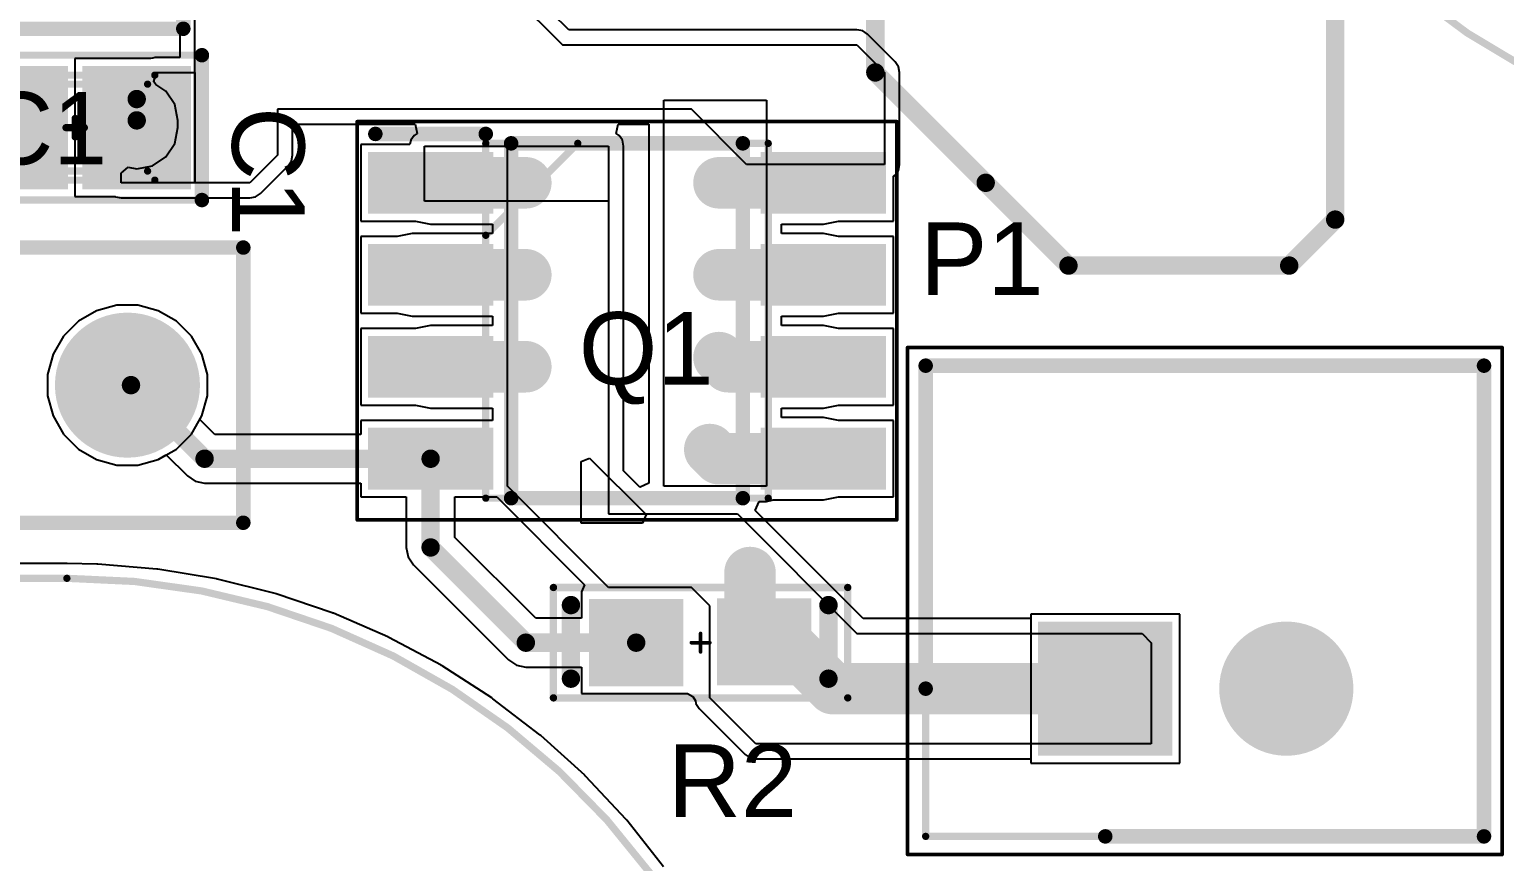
# Model space of a CAD drawing. Header units: millimetres. Extents: x -1.58 to 1.58, y -1.38 to 3.35.
# Drawn here: x -1.11 to -0.308, y -0.154 to 0.298 of the extents above; entities that cross this region are included whole.
import ezdxf

# ---------------------------------------------------------------- set-up
doc = ezdxf.new("R2010")
doc.units = ezdxf.units.MM
doc.header["$MEASUREMENT"] = 0
for name, color, linetype in [('BottomLayer', 5, 'Continuous'), ('BottomSolder', 6, 'Continuous'), ('Mechanical1', 6, 'Continuous'), ('Mechanical13', 56, 'Continuous'), ('Mechanical15', 56, 'Continuous'), ('Mechanical29', 56, 'Continuous'), ('MultiLayer', 9, 'Continuous'), ('PadHoleLayer', 156, 'Continuous'), ('TopLayer', 1, 'Continuous'), ('TopOverlay', 2, 'Continuous'), ('TopPaste', 8, 'Continuous'), ('TopSolder', 216, 'Continuous')]:
    doc.layers.add(name, color=color, linetype=linetype)
doc.styles.add('Arial', font='arial.ttf', dxfattribs={"height": 0.2})

# ---------------------------------------------------------------- blocks, each defined once
blk = doc.blocks.new('DEALON_SS_12D01_G3_2')
at = {"layer": 'BottomLayer'}
h = blk.add_hatch(color=5, dxfattribs=at)
edge = h.paths.add_edge_path()
edge.add_arc((0, 0.19685), 0.03543, 0, 360)
h = blk.add_hatch(color=5, dxfattribs=at)
edge = h.paths.add_edge_path()
edge.add_arc((0, 0.09843), 0.03543, 0, 360)
blk.add_hatch(color=5, dxfattribs=at).paths.add_polyline_path([(-0.03543, 0.03543), (0.03543, 0.03543), (0.03543, -0.03543), (-0.03543, -0.03543)])
at = {"layer": 'BottomSolder'}
h = blk.add_hatch(color=6, dxfattribs=at)
edge = h.paths.add_edge_path()
edge.add_arc((0, 0.19685), 0.03943, 0, 360)
h = blk.add_hatch(color=6, dxfattribs=at)
edge = h.paths.add_edge_path()
edge.add_arc((0, 0.09843), 0.03943, 0, 360)
blk.add_hatch(color=6, dxfattribs=at).paths.add_polyline_path([(-0.03943, 0.03943), (0.03943, 0.03943), (0.03943, -0.03943), (-0.03943, -0.03943)])
at = {"layer": 'MultiLayer'}
h = blk.add_hatch(color=9, dxfattribs=at)
edge = h.paths.add_edge_path()
edge.add_arc((0, 0.19685), 0.03543, 0, 360)
h = blk.add_hatch(color=9, dxfattribs=at)
edge = h.paths.add_edge_path()
edge.add_arc((0, 0.09843), 0.03543, 0, 360)
blk.add_hatch(color=9, dxfattribs=at).paths.add_polyline_path([(-0.03543, 0.03543), (0.03543, 0.03543), (0.03543, -0.03543), (-0.03543, -0.03543)])
at = {"layer": 'PadHoleLayer'}
h = blk.add_hatch(color=156, dxfattribs=at)
edge = h.paths.add_edge_path()
edge.add_arc((0, 0.19685), 0.01969, 0, 360)
h = blk.add_hatch(color=156, dxfattribs=at)
edge = h.paths.add_edge_path()
edge.add_arc((0, 0.09843), 0.01969, 0, 360)
h = blk.add_hatch(color=156, dxfattribs=at)
edge = h.paths.add_edge_path()
edge.add_arc((0, 0), 0.01969, 0, 360)
at = {"layer": 'TopLayer'}
h = blk.add_hatch(color=1, dxfattribs=at)
edge = h.paths.add_edge_path()
edge.add_arc((0, 0.19685), 0.03543, 0, 360)
h = blk.add_hatch(color=1, dxfattribs=at)
edge = h.paths.add_edge_path()
edge.add_arc((0, 0.09843), 0.03543, 0, 360)
blk.add_hatch(color=1, dxfattribs=at).paths.add_polyline_path([(-0.03543, 0.03543), (0.03543, 0.03543), (0.03543, -0.03543), (-0.03543, -0.03543)])
at = {"layer": 'TopSolder'}
h = blk.add_hatch(color=216, dxfattribs=at)
edge = h.paths.add_edge_path()
edge.add_arc((0, 0.19685), 0.03943, 0, 360)
h = blk.add_hatch(color=216, dxfattribs=at)
edge = h.paths.add_edge_path()
edge.add_arc((0, 0.09843), 0.03943, 0, 360)
blk.add_hatch(color=216, dxfattribs=at).paths.add_polyline_path([(-0.03943, 0.03943), (0.03943, 0.03943), (0.03943, -0.03943), (-0.03943, -0.03943)])
at = {"layer": 'Mechanical13', "const_width": 0.00787}
for points in [[(-0.0748, -0.06299), (-0.0748, 0.25984)], [(0.0748, 0.25984), (-0.0748, 0.25984)], [(0.0748, -0.06299), (0.0748, 0.25984)], [(0.0748, -0.06299), (-0.0748, -0.06299)]]:
    blk.add_lwpolyline(points, dxfattribs=at)
at = {"layer": 'Mechanical13', "const_width": 0.00394}
for points in [[(-0.07677, 0.25984, 1), (-0.07283, 0.25984, 1)], [(-0.07677, 0.25984, 1), (-0.07283, 0.25984, 1)], [(0.07283, 0.25984, 1), (0.07677, 0.25984, 1)], [(0.07283, 0.25984, 1), (0.07677, 0.25984, 1)], [(-0.07677, -0.06299, 1), (-0.07283, -0.06299, 1)], [(-0.07677, -0.06299, 1), (-0.07283, -0.06299, 1)], [(0.07283, -0.06299, 1), (0.07677, -0.06299, 1)], [(0.07283, -0.06299, 1), (0.07677, -0.06299, 1)]]:
    blk.add_lwpolyline(points, format="xyb", close=True, dxfattribs=at)
at = {"layer": 'TopOverlay', "const_width": 0.00787}
for points in [[(-0.0748, -0.06299), (-0.0748, 0.25984)], [(0.0748, 0.25984), (-0.0748, 0.25984)], [(0.0748, -0.06299), (0.0748, 0.25984)], [(0.0748, -0.06299), (-0.0748, -0.06299)]]:
    blk.add_lwpolyline(points, dxfattribs=at)
at = {"layer": 'TopOverlay', "const_width": 0.00394}
for points in [[(-0.07677, 0.25984, 1), (-0.07283, 0.25984, 1)], [(-0.07677, 0.25984, 1), (-0.07283, 0.25984, 1)], [(0.07283, 0.25984, 1), (0.07677, 0.25984, 1)], [(0.07283, 0.25984, 1), (0.07677, 0.25984, 1)], [(-0.07677, -0.06299, 1), (-0.07283, -0.06299, 1)], [(-0.07677, -0.06299, 1), (-0.07283, -0.06299, 1)], [(0.07283, -0.06299, 1), (0.07677, -0.06299, 1)], [(0.07283, -0.06299, 1), (0.07677, -0.06299, 1)]]:
    blk.add_lwpolyline(points, format="xyb", close=True, dxfattribs=at)
blk = doc.blocks.new('JST_XH_1_2_S________3')
at = {"layer": 'BottomLayer'}
blk.add_hatch(color=5, dxfattribs=at).paths.add_polyline_path([(-0.03248, 0.03248), (0.03248, 0.03248), (0.03248, -0.03248), (-0.03248, -0.03248)])
h = blk.add_hatch(color=5, dxfattribs=at)
edge = h.paths.add_edge_path()
edge.add_arc((0.09843, 0), 0.03248, 0, 360)
at = {"layer": 'BottomSolder'}
blk.add_hatch(color=6, dxfattribs=at).paths.add_polyline_path([(-0.03648, 0.03648), (0.03648, 0.03648), (0.03648, -0.03648), (-0.03648, -0.03648)])
h = blk.add_hatch(color=6, dxfattribs=at)
edge = h.paths.add_edge_path()
edge.add_arc((0.09843, 0), 0.03648, 0, 360)
at = {"layer": 'MultiLayer'}
blk.add_hatch(color=9, dxfattribs=at).paths.add_polyline_path([(-0.03248, 0.03248), (0.03248, 0.03248), (0.03248, -0.03248), (-0.03248, -0.03248)])
h = blk.add_hatch(color=9, dxfattribs=at)
edge = h.paths.add_edge_path()
edge.add_arc((0.09843, 0), 0.03248, 0, 360)
at = {"layer": 'PadHoleLayer'}
h = blk.add_hatch(color=156, dxfattribs=at)
edge = h.paths.add_edge_path()
edge.add_arc((0, 0), 0.02165, 0, 360)
h = blk.add_hatch(color=156, dxfattribs=at)
edge = h.paths.add_edge_path()
edge.add_arc((0.09843, 0), 0.02165, 0, 360)
at = {"layer": 'TopLayer'}
blk.add_hatch(color=1, dxfattribs=at).paths.add_polyline_path([(-0.03248, 0.03248), (0.03248, 0.03248), (0.03248, -0.03248), (-0.03248, -0.03248)])
h = blk.add_hatch(color=1, dxfattribs=at)
edge = h.paths.add_edge_path()
edge.add_arc((0.09843, 0), 0.03248, 0, 360)
at = {"layer": 'TopSolder'}
blk.add_hatch(color=216, dxfattribs=at).paths.add_polyline_path([(-0.03648, 0.03648), (0.03648, 0.03648), (0.03648, -0.03648), (-0.03648, -0.03648)])
h = blk.add_hatch(color=216, dxfattribs=at)
edge = h.paths.add_edge_path()
edge.add_arc((0.09843, 0), 0.03648, 0, 360)
at = {"layer": 'Mechanical13', "const_width": 0.00394}
for points in [[(-0.09764, 0.17559), (0.20591, 0.17559)], [(-0.09764, -0.08031), (-0.09764, 0.17559)], [(0.20591, -0.08031), (0.20591, 0.17559)], [(-0.09764, -0.08031), (0.20591, -0.08031)]]:
    blk.add_lwpolyline(points, dxfattribs=at)
at = {"layer": 'Mechanical13', "const_width": 0.00197}
for points in [[(-0.09862, 0.17559, 1), (-0.09665, 0.17559, 1)], [(-0.09862, 0.17559, 1), (-0.09665, 0.17559, 1)], [(0.20492, 0.17559, 1), (0.20689, 0.17559, 1)], [(0.20492, 0.17559, 1), (0.20689, 0.17559, 1)], [(-0.09862, -0.08031, 1), (-0.09665, -0.08031, 1)], [(-0.09862, -0.08031, 1), (-0.09665, -0.08031, 1)], [(0.20492, -0.08031, 1), (0.20689, -0.08031, 1)], [(0.20492, -0.08031, 1), (0.20689, -0.08031, 1)]]:
    blk.add_lwpolyline(points, format="xyb", close=True, dxfattribs=at)
at = {"layer": 'Mechanical15', "const_width": 0.00197}
for points in [[(-0.10748, 0.18543), (0.21575, 0.18543)], [(-0.10748, -0.09016), (-0.10748, 0.18543)], [(0.21575, -0.09016), (0.21575, 0.18543)], [(-0.10748, -0.09016), (0.21575, -0.09016)]]:
    blk.add_lwpolyline(points, dxfattribs=at)
at = {"layer": 'Mechanical15', "const_width": 0.000984}
for points in [[(-0.10797, 0.18543, 1), (-0.10699, 0.18543, 1)], [(-0.10797, 0.18543, 1), (-0.10699, 0.18543, 1)], [(0.21526, 0.18543, 1), (0.21624, 0.18543, 1)], [(0.21526, 0.18543, 1), (0.21624, 0.18543, 1)], [(-0.10797, -0.09016, 1), (-0.10699, -0.09016, 1)], [(-0.10797, -0.09016, 1), (-0.10699, -0.09016, 1)], [(0.21526, -0.09016, 1), (0.21624, -0.09016, 1)], [(0.21526, -0.09016, 1), (0.21624, -0.09016, 1)]]:
    blk.add_lwpolyline(points, format="xyb", close=True, dxfattribs=at)
at = {"layer": 'TopOverlay', "const_width": 0.00787}
for points in [[(-0.09764, 0), (-0.09764, 0.17559)], [(-0.09764, 0.17559), (0.20591, 0.17559)], [(0.20591, -0.08031), (0.20591, 0.17559)], [(0, -0.08031), (0.20591, -0.08031)]]:
    blk.add_lwpolyline(points, dxfattribs=at)
at = {"layer": 'TopOverlay', "const_width": 0.00394}
for points in [[(-0.09961, 0.17559, 1), (-0.09567, 0.17559, 1)], [(-0.09961, 0.17559, 1), (-0.09567, 0.17559, 1)], [(0.20394, 0.17559, 1), (0.20787, 0.17559, 1)], [(0.20394, 0.17559, 1), (0.20787, 0.17559, 1)], [(-0.09961, 0, 1), (-0.09567, 0, 1)], [(-0.00197, -0.08031, 1), (0.00197, -0.08031, 1)], [(0.20394, -0.08031, 1), (0.20787, -0.08031, 1)], [(0.20394, -0.08031, 1), (0.20787, -0.08031, 1)]]:
    blk.add_lwpolyline(points, format="xyb", close=True, dxfattribs=at)
blk = doc.blocks.new('SIL0008D_18')
at = {"layer": 'TopLayer'}
for points in [[(-0.05118, 0.04626), (-0.0315, 0.04626), (-0.0315, 0.03051), (-0.05118, 0.03051)], [(0.0315, 0.04626), (0.05118, 0.04626), (0.05118, 0.03051), (0.0315, 0.03051)], [(-0.02165, -0.0374), (-0.02165, 0.0374), (0.02165, 0.0374), (0.02165, -0.0374)], [(-0.05118, 0.02067), (-0.0315, 0.02067), (-0.0315, 0.00492), (-0.05118, 0.00492)], [(0.0315, 0.02067), (0.05118, 0.02067), (0.05118, 0.00492), (0.0315, 0.00492)], [(-0.05118, -0.00492), (-0.0315, -0.00492), (-0.0315, -0.02067), (-0.05118, -0.02067)], [(0.0315, -0.00492), (0.05118, -0.00492), (0.05118, -0.02067), (0.0315, -0.02067)], [(-0.05118, -0.03051), (-0.0315, -0.03051), (-0.0315, -0.04626), (-0.05118, -0.04626)], [(0.0315, -0.03051), (0.05118, -0.03051), (0.05118, -0.04626), (0.0315, -0.04626)]]:
    blk.add_hatch(color=1, dxfattribs=at).paths.add_polyline_path(points)
at = {"layer": 'TopPaste'}
for points in [[(-0.05118, 0.04626), (-0.0315, 0.04626), (-0.0315, 0.03051), (-0.05118, 0.03051)], [(0.0315, 0.04626), (0.05118, 0.04626), (0.05118, 0.03051), (0.0315, 0.03051)], [(-0.02165, -0.0374), (-0.02165, 0.0374), (0.02165, 0.0374), (0.02165, -0.0374)], [(-0.05118, 0.02067), (-0.0315, 0.02067), (-0.0315, 0.00492), (-0.05118, 0.00492)], [(0.0315, 0.02067), (0.05118, 0.02067), (0.05118, 0.00492), (0.0315, 0.00492)], [(-0.05118, -0.00492), (-0.0315, -0.00492), (-0.0315, -0.02067), (-0.05118, -0.02067)], [(0.0315, -0.00492), (0.05118, -0.00492), (0.05118, -0.02067), (0.0315, -0.02067)], [(-0.05118, -0.03051), (-0.0315, -0.03051), (-0.0315, -0.04626), (-0.05118, -0.04626)], [(0.0315, -0.03051), (0.05118, -0.03051), (0.05118, -0.04626), (0.0315, -0.04626)]]:
    blk.add_hatch(color=8, dxfattribs=at).paths.add_polyline_path(points)
at = {"layer": 'TopSolder'}
for points in [[(-0.05518, 0.05026), (-0.0275, 0.05026), (-0.0275, 0.02651), (-0.05518, 0.02651)], [(0.0275, 0.05026), (0.05518, 0.05026), (0.05518, 0.02651), (0.0275, 0.02651)], [(-0.02565, -0.0414), (-0.02565, 0.0414), (0.02565, 0.0414), (0.02565, -0.0414)], [(-0.05518, 0.02467), (-0.0275, 0.02467), (-0.0275, 0.00092), (-0.05518, 0.00092)], [(0.0275, 0.02467), (0.05518, 0.02467), (0.05518, 0.00092), (0.0275, 0.00092)], [(-0.05518, -0.00092), (-0.0275, -0.00092), (-0.0275, -0.02467), (-0.05518, -0.02467)], [(0.0275, -0.00092), (0.05518, -0.00092), (0.05518, -0.02467), (0.0275, -0.02467)], [(-0.05518, -0.02651), (-0.0275, -0.02651), (-0.0275, -0.05026), (-0.05518, -0.05026)], [(0.0275, -0.02651), (0.05518, -0.02651), (0.05518, -0.05026), (0.0275, -0.05026)]]:
    blk.add_hatch(color=216, dxfattribs=at).paths.add_polyline_path(points)
at = {"layer": 'Mechanical13', "const_width": 0.00787}
for points in [[(0.05512, 0.05906), (-0.05512, 0.05906)], [(-0.05512, 0.05906), (-0.05512, -0.05906)], [(0.05512, 0.05906), (0.05512, -0.05906)], [(0.05512, -0.05906), (-0.05512, -0.05906)]]:
    blk.add_lwpolyline(points, dxfattribs=at)
at = {"layer": 'Mechanical13', "const_width": 0.00394}
for points in [[(-0.05709, 0.05906, 1), (-0.05315, 0.05906, 1)], [(-0.05709, 0.05906, 1), (-0.05315, 0.05906, 1)], [(0.05315, 0.05906, 1), (0.05709, 0.05906, 1)], [(0.05315, 0.05906, 1), (0.05709, 0.05906, 1)], [(-0.05709, -0.05906, 1), (-0.05315, -0.05906, 1)], [(-0.05709, -0.05906, 1), (-0.05315, -0.05906, 1)], [(0.05315, -0.05906, 1), (0.05709, -0.05906, 1)], [(0.05315, -0.05906, 1), (0.05709, -0.05906, 1)]]:
    blk.add_lwpolyline(points, format="xyb", close=True, dxfattribs=at)
at = {"layer": 'TopOverlay', "const_width": 0.00787}
for points in [[(0.05512, 0.05906), (-0.05512, 0.05906)], [(0.05512, -0.05906), (-0.05512, -0.05906)]]:
    blk.add_lwpolyline(points, dxfattribs=at)
at = {"layer": 'TopOverlay'}
for points, const_width in [([(-0.05709, 0.05906, 1), (-0.05315, 0.05906, 1)], 0.00394), ([(0.05315, 0.05906, 1), (0.05709, 0.05906, 1)], 0.00394), ([(-0.06476, 0.03882, 1), (-0.06689, 0.03882, 1)], 0.00787), ([(-0.06886, 0.03882, 1), (-0.06492, 0.03882, 1)], 0.00394), ([(-0.06673, 0.03882, 1), (-0.0628, 0.03882, 1)], 0.00394), ([(-0.05709, -0.05906, 1), (-0.05315, -0.05906, 1)], 0.00394), ([(0.05315, -0.05906, 1), (0.05709, -0.05906, 1)], 0.00394)]:
    blk.add_lwpolyline(points, format="xyb", close=True, dxfattribs=dict(at, const_width=const_width))
blk = doc.blocks.new('RESISTOR_0603_56')
at = {"layer": 'TopLayer'}
for points in [[(-0.05618, -0.02012), (-0.05618, 0.01925), (-0.01287, 0.01925), (-0.01287, -0.02012)], [(0.01335, -0.01969), (0.01335, 0.01969), (0.05665, 0.01969), (0.05665, -0.01969)]]:
    blk.add_hatch(color=1, dxfattribs=at).paths.add_polyline_path(points)
at = {"layer": 'TopPaste'}
for points in [[(-0.05618, -0.02012), (-0.05618, 0.01925), (-0.01287, 0.01925), (-0.01287, -0.02012)], [(0.01335, -0.01969), (0.01335, 0.01969), (0.05665, 0.01969), (0.05665, -0.01969)]]:
    blk.add_hatch(color=8, dxfattribs=at).paths.add_polyline_path(points)
at = {"layer": 'TopSolder'}
for points in [[(-0.06018, -0.02412), (-0.06018, 0.02325), (-0.00887, 0.02325), (-0.00887, -0.02412)], [(0.00935, -0.02369), (0.00935, 0.02369), (0.06065, 0.02369), (0.06065, -0.02369)]]:
    blk.add_hatch(color=216, dxfattribs=at).paths.add_polyline_path(points)
at = {"layer": 'Mechanical15', "const_width": 0.004}
for points in [[(0.08, 0.03), (-0.08, 0.03)], [(-0.08, 0.03), (-0.08, -0.03)], [(0.08, 0.03), (0.08, -0.03)], [(0.08, -0.03), (-0.08, -0.03)]]:
    blk.add_lwpolyline(points, dxfattribs=at)
at = {"layer": 'Mechanical15', "const_width": 0.002}
for points in [[(-0.081, 0.03, 1), (-0.079, 0.03, 1)], [(-0.081, 0.03, 1), (-0.079, 0.03, 1)], [(0.079, 0.03, 1), (0.081, 0.03, 1)], [(0.079, 0.03, 1), (0.081, 0.03, 1)], [(-0.081, -0.03, 1), (-0.079, -0.03, 1)], [(-0.081, -0.03, 1), (-0.079, -0.03, 1)], [(0.079, -0.03, 1), (0.081, -0.03, 1)], [(0.079, -0.03, 1), (0.081, -0.03, 1)]]:
    blk.add_lwpolyline(points, format="xyb", close=True, dxfattribs=at)
at = {"layer": 'TopOverlay'}
for points, const_width in [([(-0.06953, 0.01957), (-0.06953, -0.02043)], 0.01), ([(0.07047, 0.01957), (0.07047, -0.02043)], 0.01), ([(0.005, 0), (-0.005, 0)], 0.002), ([(0, 0.005), (0, -0.005)], 0.002)]:
    blk.add_lwpolyline(points, dxfattribs=dict(at, const_width=const_width))
for points, const_width in [([(-0.07203, 0.01957, 1), (-0.06703, 0.01957, 1)], 0.005), ([(0.06797, 0.01957, 1), (0.07297, 0.01957, 1)], 0.005), ([(-0.0055, 0, 1), (-0.0045, 0, 1)], 0.001), ([(-0.0005, 0.005, 1), (0.0005, 0.005, 1)], 0.001), ([(0.0045, 0, 1), (0.0055, 0, 1)], 0.001), ([(-0.0005, -0.005, 1), (0.0005, -0.005, 1)], 0.001), ([(-0.07203, -0.02043, 1), (-0.06703, -0.02043, 1)], 0.005), ([(0.06797, -0.02043, 1), (0.07297, -0.02043, 1)], 0.005)]:
    blk.add_lwpolyline(points, format="xyb", close=True, dxfattribs=dict(at, const_width=const_width))
blk = doc.blocks.new('IRF9310TRPBF_64')
at = {"layer": 'TopLayer'}
for points in [[(-0.13679, 0.0878), (-0.07675, 0.0878), (-0.07675, 0.0622), (-0.13679, 0.0622)], [(0.07675, 0.0878), (0.13679, 0.0878), (0.13679, 0.0622), (0.07675, 0.0622)], [(-0.13679, 0.0378), (-0.07675, 0.0378), (-0.07675, 0.0122), (-0.13679, 0.0122)], [(0.07675, 0.0378), (0.13679, 0.0378), (0.13679, 0.0122), (0.07675, 0.0122)], [(-0.13679, -0.0122), (-0.07675, -0.0122), (-0.07675, -0.0378), (-0.13679, -0.0378)], [(0.07675, -0.0122), (0.13679, -0.0122), (0.13679, -0.0378), (0.07675, -0.0378)], [(-0.13679, -0.0622), (-0.07675, -0.0622), (-0.07675, -0.0878), (-0.13679, -0.0878)], [(0.07675, -0.0622), (0.13679, -0.0622), (0.13679, -0.0878), (0.07675, -0.0878)]]:
    blk.add_hatch(color=1, dxfattribs=at).paths.add_polyline_path(points)
at = {"layer": 'TopPaste'}
for points in [[(-0.13679, 0.0878), (-0.07675, 0.0878), (-0.07675, 0.0622), (-0.13679, 0.0622)], [(0.07675, 0.0878), (0.13679, 0.0878), (0.13679, 0.0622), (0.07675, 0.0622)], [(-0.13679, 0.0378), (-0.07675, 0.0378), (-0.07675, 0.0122), (-0.13679, 0.0122)], [(0.07675, 0.0378), (0.13679, 0.0378), (0.13679, 0.0122), (0.07675, 0.0122)], [(-0.13679, -0.0122), (-0.07675, -0.0122), (-0.07675, -0.0378), (-0.13679, -0.0378)], [(0.07675, -0.0122), (0.13679, -0.0122), (0.13679, -0.0378), (0.07675, -0.0378)], [(-0.13679, -0.0622), (-0.07675, -0.0622), (-0.07675, -0.0878), (-0.13679, -0.0878)], [(0.07675, -0.0622), (0.13679, -0.0622), (0.13679, -0.0878), (0.07675, -0.0878)]]:
    blk.add_hatch(color=8, dxfattribs=at).paths.add_polyline_path(points)
at = {"layer": 'TopSolder'}
for points in [[(-0.14079, 0.0918), (-0.07275, 0.0918), (-0.07275, 0.0582), (-0.14079, 0.0582)], [(0.07275, 0.0918), (0.14079, 0.0918), (0.14079, 0.0582), (0.07275, 0.0582)], [(-0.14079, 0.0418), (-0.07275, 0.0418), (-0.07275, 0.0082), (-0.14079, 0.0082)], [(0.07275, 0.0418), (0.14079, 0.0418), (0.14079, 0.0082), (0.07275, 0.0082)], [(-0.14079, -0.0082), (-0.07275, -0.0082), (-0.07275, -0.0418), (-0.14079, -0.0418)], [(0.07275, -0.0082), (0.14079, -0.0082), (0.14079, -0.0418), (0.07275, -0.0418)], [(-0.14079, -0.0582), (-0.07275, -0.0582), (-0.07275, -0.0918), (-0.14079, -0.0918)], [(0.07275, -0.0582), (0.14079, -0.0582), (0.14079, -0.0918), (0.07275, -0.0918)]]:
    blk.add_hatch(color=216, dxfattribs=at).paths.add_polyline_path(points)
at = {"layer": 'Mechanical13', "const_width": 0.00394}
for points in [[(-0.07677, 0.09646), (0.07677, 0.09646)], [(-0.07677, -0.09646), (-0.07677, 0.09646)], [(-0.07677, 0.04646), (-0.02677, 0.09646)], [(0.07677, -0.09646), (0.07677, 0.09646)], [(-0.07677, -0.09646), (0.07677, -0.09646)]]:
    blk.add_lwpolyline(points, dxfattribs=at)
at = {"layer": 'Mechanical13', "const_width": 0.00197}
for points in [[(-0.07776, 0.09646, 1), (-0.07579, 0.09646, 1)], [(-0.07776, 0.09646, 1), (-0.07579, 0.09646, 1)], [(-0.02776, 0.09646, 1), (-0.02579, 0.09646, 1)], [(0.07579, 0.09646, 1), (0.07776, 0.09646, 1)], [(0.07579, 0.09646, 1), (0.07776, 0.09646, 1)], [(-0.07776, 0.04646, 1), (-0.07579, 0.04646, 1)], [(-0.07776, -0.09646, 1), (-0.07579, -0.09646, 1)], [(-0.07776, -0.09646, 1), (-0.07579, -0.09646, 1)], [(0.07579, -0.09646, 1), (0.07776, -0.09646, 1)], [(0.07579, -0.09646, 1), (0.07776, -0.09646, 1)]]:
    blk.add_lwpolyline(points, format="xyb", close=True, dxfattribs=at)
at = {"layer": 'Mechanical15', "const_width": 0.00197}
for points in [[(-0.14665, 0.10827), (0.14665, 0.10827)], [(-0.14665, -0.10827), (-0.14665, 0.10827)], [(0.14665, -0.10827), (0.14665, 0.10827)], [(-0.14665, -0.10827), (0.14665, -0.10827)]]:
    blk.add_lwpolyline(points, dxfattribs=at)
at = {"layer": 'Mechanical15', "const_width": 0.000984}
for points in [[(-0.14715, 0.10827, 1), (-0.14616, 0.10827, 1)], [(-0.14715, 0.10827, 1), (-0.14616, 0.10827, 1)], [(0.14616, 0.10827, 1), (0.14715, 0.10827, 1)], [(0.14616, 0.10827, 1), (0.14715, 0.10827, 1)], [(-0.14715, -0.10827, 1), (-0.14616, -0.10827, 1)], [(-0.14715, -0.10827, 1), (-0.14616, -0.10827, 1)], [(0.14616, -0.10827, 1), (0.14715, -0.10827, 1)], [(0.14616, -0.10827, 1), (0.14715, -0.10827, 1)]]:
    blk.add_lwpolyline(points, format="xyb", close=True, dxfattribs=at)
at = {"layer": 'TopOverlay', "const_width": 0.00787}
for points in [[(-0.13681, 0.10157), (-0.07677, 0.10157)], [(-0.06299, 0.09646), (0.06299, 0.09646)], [(-0.06299, -0.09646), (-0.06299, 0.09646)], [(0.06299, -0.09646), (0.06299, 0.09646)], [(-0.06299, -0.09646), (0.06299, -0.09646)]]:
    blk.add_lwpolyline(points, dxfattribs=at)
at = {"layer": 'TopOverlay', "const_width": 0.00394}
for points in [[(-0.13878, 0.10157, 1), (-0.13484, 0.10157, 1)], [(-0.07874, 0.10157, 1), (-0.0748, 0.10157, 1)], [(-0.06496, 0.09646, 1), (-0.06102, 0.09646, 1)], [(-0.06496, 0.09646, 1), (-0.06102, 0.09646, 1)], [(0.06102, 0.09646, 1), (0.06496, 0.09646, 1)], [(0.06102, 0.09646, 1), (0.06496, 0.09646, 1)], [(-0.06496, -0.09646, 1), (-0.06102, -0.09646, 1)], [(-0.06496, -0.09646, 1), (-0.06102, -0.09646, 1)], [(0.06102, -0.09646, 1), (0.06496, -0.09646, 1)], [(0.06102, -0.09646, 1), (0.06496, -0.09646, 1)]]:
    blk.add_lwpolyline(points, format="xyb", close=True, dxfattribs=at)
blk = doc.blocks.new('CAPACITOR_0805_107')
at = {"layer": 'TopLayer'}
for points in [[(-0.05906, -0.02953), (-0.05906, 0.02953), (-0.00787, 0.02953), (-0.00787, -0.02953)], [(0.00787, -0.02953), (0.00787, 0.02953), (0.05906, 0.02953), (0.05906, -0.02953)]]:
    blk.add_hatch(color=1, dxfattribs=at).paths.add_polyline_path(points)
at = {"layer": 'TopPaste'}
for points in [[(-0.05906, -0.02953), (-0.05906, 0.02953), (-0.00787, 0.02953), (-0.00787, -0.02953)], [(0.00787, -0.02953), (0.00787, 0.02953), (0.05906, 0.02953), (0.05906, -0.02953)]]:
    blk.add_hatch(color=8, dxfattribs=at).paths.add_polyline_path(points)
at = {"layer": 'TopSolder'}
for points in [[(-0.06306, -0.03353), (-0.06306, 0.03353), (-0.00387, 0.03353), (-0.00387, -0.03353)], [(0.00387, -0.03353), (0.00387, 0.03353), (0.06306, 0.03353), (0.06306, -0.03353)]]:
    blk.add_hatch(color=216, dxfattribs=at).paths.add_polyline_path(points)
at = {"layer": 'Mechanical13', "const_width": 0.00394}
for points in [[(-0.03937, 0.02363), (0.03937, 0.02363)], [(-0.03937, -0.02362), (-0.03937, 0.02363)], [(0.03937, -0.02362), (0.03937, 0.02363)], [(-0.03937, -0.02362), (0.03937, -0.02362)]]:
    blk.add_lwpolyline(points, dxfattribs=at)
at = {"layer": 'Mechanical13', "const_width": 0.00197}
for points in [[(-0.04035, 0.02363, 1), (-0.03838, 0.02363, 1)], [(-0.04035, 0.02363, 1), (-0.03838, 0.02363, 1)], [(0.03839, 0.02363, 1), (0.04035, 0.02363, 1)], [(0.03839, 0.02363, 1), (0.04035, 0.02363, 1)], [(-0.04035, -0.02362, 1), (-0.03838, -0.02362, 1)], [(-0.04035, -0.02362, 1), (-0.03838, -0.02362, 1)], [(0.03839, -0.02362, 1), (0.04035, -0.02362, 1)], [(0.03839, -0.02362, 1), (0.04035, -0.02362, 1)]]:
    blk.add_lwpolyline(points, format="xyb", close=True, dxfattribs=at)
at = {"layer": 'Mechanical15', "const_width": 0.00394}
for points in [[(-0.0689, -0.03937), (-0.0689, 0.03937)], [(-0.0689, 0.03937), (0.0689, 0.03937)], [(0.0689, -0.03937), (0.0689, 0.03937)], [(-0.005, 0), (0.005, 0)], [(0, -0.005), (0, 0.005)], [(-0.0689, -0.03937), (0.0689, -0.03937)]]:
    blk.add_lwpolyline(points, dxfattribs=at)
at = {"layer": 'Mechanical15', "const_width": 0.00197}
for points in [[(-0.06988, 0.03937, 1), (-0.06791, 0.03937, 1)], [(-0.06988, 0.03937, 1), (-0.06791, 0.03937, 1)], [(0.06791, 0.03937, 1), (0.06988, 0.03937, 1)], [(0.06791, 0.03937, 1), (0.06988, 0.03937, 1)], [(-0.00598, 0, 1), (-0.00402, 0, 1)], [(-0.00098, 0.005, 1), (0.00098, 0.005, 1)], [(0.00402, 0, 1), (0.00598, 0, 1)], [(-0.00098, -0.005, 1), (0.00098, -0.005, 1)], [(-0.06988, -0.03937, 1), (-0.06791, -0.03937, 1)], [(-0.06988, -0.03937, 1), (-0.06791, -0.03937, 1)], [(0.06791, -0.03937, 1), (0.06988, -0.03937, 1)], [(0.06791, -0.03937, 1), (0.06988, -0.03937, 1)]]:
    blk.add_lwpolyline(points, format="xyb", close=True, dxfattribs=at)
at = {"layer": 'Mechanical29', "const_width": 0.00394}
for points in [[(-0.04331, -0.02854), (-0.04331, 0.02854)], [(-0.04331, 0.02854), (0.04331, 0.02854)], [(0.04331, -0.02854), (0.04331, 0.02854)], [(-0.04331, -0.02854), (0.04331, -0.02854)]]:
    blk.add_lwpolyline(points, dxfattribs=at)
at = {"layer": 'Mechanical29', "const_width": 0.00197}
for points in [[(-0.04429, 0.02854, 1), (-0.04232, 0.02854, 1)], [(-0.04429, 0.02854, 1), (-0.04232, 0.02854, 1)], [(0.04232, 0.02854, 1), (0.04429, 0.02854, 1)], [(0.04232, 0.02854, 1), (0.04429, 0.02854, 1)], [(-0.04429, -0.02854, 1), (-0.04232, -0.02854, 1)], [(-0.04429, -0.02854, 1), (-0.04232, -0.02854, 1)], [(0.04232, -0.02854, 1), (0.04429, -0.02854, 1)], [(0.04232, -0.02854, 1), (0.04429, -0.02854, 1)]]:
    blk.add_lwpolyline(points, format="xyb", close=True, dxfattribs=at)
at = {"layer": 'TopOverlay', "const_width": 0.00787}
for points in [[(-0.0689, -0.03937), (-0.0689, 0.03937)], [(0.0689, -0.03937), (0.0689, 0.03937)]]:
    blk.add_lwpolyline(points, dxfattribs=at)
at = {"layer": 'TopOverlay', "const_width": 0.00394}
for points in [[(-0.07087, 0.03937, 1), (-0.06693, 0.03937, 1)], [(0.06693, 0.03937, 1), (0.07087, 0.03937, 1)], [(-0.07087, -0.03937, 1), (-0.06693, -0.03937, 1)], [(0.06693, -0.03937, 1), (0.07087, -0.03937, 1)]]:
    blk.add_lwpolyline(points, format="xyb", close=True, dxfattribs=at)
at = {"layer": 'Mechanical29'}
blk.add_text('C1', height=0.03937, rotation=360, dxfattribs=at).set_placement((-0.05, -0.02))

msp = doc.modelspace()

# ---------------------------------------------------------------- linework, layer by layer
at = {"layer": 'BottomLayer'}
for p, q in [((-1.07334, 0.14547), (-1.08324, 0.13976)), ((-1.06229, 0.14843), (-1.07334, 0.14547)), ((-1.05086, 0.14843), (-1.06229, 0.14843)), ((-1.03981, 0.14547), (-1.05086, 0.14843)), ((-1.02991, 0.13976), (-1.03981, 0.14547)), ((-1.08324, 0.13976), (-1.09133, 0.13167)), ((-1.02182, 0.13167), (-1.02991, 0.13976)), ((-1.09133, 0.13167), (-1.09705, 0.12176)), ((-1.0161, 0.12176), (-1.02182, 0.13167)), ((-1.09705, 0.12176), (-1.10001, 0.11072)), ((-1.01314, 0.11072), (-1.0161, 0.12176)), ((-1.10001, 0.11072), (-1.10001, 0.09928)), ((-1.01314, 0.09928), (-1.01314, 0.11072)), ((-1.10001, 0.09928), (-1.09705, 0.08824)), ((-1.0161, 0.08824), (-1.01314, 0.09928)), ((-1.09705, 0.08824), (-1.09133, 0.07833)), ((-1.02182, 0.07833), (-1.0161, 0.08824)), ((-1.09133, 0.07833), (-1.08324, 0.07024)), ((-1.02991, 0.07024), (-1.02182, 0.07833)), ((-1.08324, 0.07024), (-1.07334, 0.06453)), ((-1.07334, 0.06453), (-1.06229, 0.06157)), ((-1.05086, 0.06157), (-1.03981, 0.06453)), ((-1.03981, 0.06453), (-1.02991, 0.07024)), ((-1.06229, 0.06157), (-1.05086, 0.06157)), ((-1.0895, 0.00803), (-1.26552, 0.00803)), ((-1.08942, 0.00801), (-1.0895, 0.00803)), ((-1.08933, 0.00803), (-1.08942, 0.00801)), ((-1.07323, 0.0077), (-1.08933, 0.00803)), ((-1.07299, 0.00764), (-1.07323, 0.0077)), ((-1.07274, 0.00767), (-1.07299, 0.00764)), ((-1.04065, 0.00504), (-1.07274, 0.00767)), ((-1.04033, 0.00495), (-1.04065, 0.00504)), ((-1.04, 0.00496), (-1.04033, 0.00495)), ((-1.00823, -0.00029), (-1.04, 0.00496)), ((-1.00792, -0.0004), (-1.00823, -0.00029)), ((-1.00758, -0.00042), (-1.00792, -0.0004)), ((-0.97635, -0.00824), (-1.00758, -0.00042)), ((-0.97605, -0.00839), (-0.97635, -0.00824)), ((-0.97572, -0.00843), (-0.97605, -0.00839)), ((-0.94523, -0.01878), (-0.97572, -0.00843)), ((-0.94494, -0.01895), (-0.94523, -0.01878)), ((-0.94461, -0.01902), (-0.94494, -0.01895)), ((-0.91507, -0.03182), (-0.94461, -0.01902)), ((-0.48452, -0.01952), (-0.56548, -0.01952)), ((-0.56548, -0.01952), (-0.56548, -0.10048)), ((-0.48452, -0.10048), (-0.48452, -0.01952)), ((-0.9148, -0.03201), (-0.91507, -0.03182)), ((-0.91448, -0.03211), (-0.9148, -0.03201)), ((-0.88608, -0.04729), (-0.91448, -0.03211)), ((-0.88582, -0.0475), (-0.88608, -0.04729)), ((-0.88552, -0.04762), (-0.88582, -0.0475)), ((-0.85845, -0.06507), (-0.88552, -0.04762)), ((-0.85821, -0.0653), (-0.85845, -0.06507)), ((-0.85792, -0.06545), (-0.85821, -0.0653)), ((-0.83237, -0.08505), (-0.85792, -0.06545)), ((-0.83215, -0.0853), (-0.83237, -0.08505)), ((-0.83187, -0.08547), (-0.83215, -0.0853)), ((-0.80801, -0.1071), (-0.83187, -0.08547)), ((-0.56548, -0.10048), (-0.48452, -0.10048)), ((-0.80781, -0.10736), (-0.80801, -0.1071)), ((-0.80754, -0.10756), (-0.80781, -0.10736)), ((-0.78553, -0.13106), (-0.80754, -0.10756)), ((-0.78535, -0.13134), (-0.78553, -0.13106)), ((-0.7851, -0.13156), (-0.78535, -0.13134)), ((-0.76508, -0.15678), (-0.7851, -0.13156))]:
    msp.add_line(p, q, dxfattribs=at)
at = {"layer": 'Mechanical1', "const_width": 0.00394}
msp.add_lwpolyline([(-1.26552, 0), (-1.0895, 0)], dxfattribs=at)
at = {"layer": 'Mechanical1', "const_width": 0.00197}
msp.add_lwpolyline([(-1.09048, 0, 1), (-1.08851, 0, 1)], format="xyb", close=True, dxfattribs=at)
msp.add_lwpolyline([(-1.09048, 0, 1), (-1.08851, 0, 1)], format="xyb", close=True, dxfattribs=at)
at = {"layer": 'Mechanical1', "const_width": 0.00394}
msp.add_lwpolyline([(-1.0895, 0, -0.339454), (-0.70921, -0.2918)], format="xyb", dxfattribs=at)
at = {"layer": 'Mechanical15', "const_width": 0.01}
for points in [[(-0.4, 0.195), (-0.4, 0.81)], [(-0.65, 0.275), (-0.65, 0.47)], [(-0.65, 0.275), (-0.59, 0.215)], [(-0.59, 0.215), (-0.545, 0.17)], [(-0.425, 0.17), (-0.4, 0.195)], [(-0.545, 0.17), (-0.425, 0.17)]]:
    msp.add_lwpolyline(points, dxfattribs=at)
at = {"layer": 'Mechanical15', "const_width": 0.005}
for points in [[(-0.6525, 0.275, 1), (-0.6475, 0.275, 1)], [(-0.6525, 0.275, 1), (-0.6475, 0.275, 1)], [(-0.5925, 0.215, 1), (-0.5875, 0.215, 1)], [(-0.5925, 0.215, 1), (-0.5875, 0.215, 1)], [(-0.4025, 0.195, 1), (-0.3975, 0.195, 1)], [(-0.4025, 0.195, 1), (-0.3975, 0.195, 1)], [(-0.5475, 0.17, 1), (-0.5425, 0.17, 1)], [(-0.5475, 0.17, 1), (-0.5425, 0.17, 1)], [(-0.4275, 0.17, 1), (-0.4225, 0.17, 1)], [(-0.4275, 0.17, 1), (-0.4225, 0.17, 1)]]:
    msp.add_lwpolyline(points, format="xyb", close=True, dxfattribs=at)
at = {"layer": 'TopLayer'}
for p, q in [((-0.81662, 0.29816), (-0.88184, 0.36338)), ((-1.02, 0.215), (-1.02, 0.355)), ((-0.89, 0.36), (-0.82, 0.29)), ((-1.02816, 0.30184), (-1.02816, 0.28316)), ((-0.66, 0.29816), (-0.81662, 0.29816)), ((-0.65688, 0.29754), (-0.66, 0.29816)), ((-0.66, 0.29816), (-0.66, 0.29816)), ((-0.65423, 0.29577), (-0.65688, 0.29754)), ((-0.82, 0.29), (-0.66, 0.29)), ((-0.66, 0.29), (-0.645, 0.275)), ((-0.63923, 0.28077), (-0.65423, 0.29577)), ((-1.04392, 0.28253), (-1.08513, 0.28253)), ((-1.08513, 0.28253), (-1.08513, 0.20747)), ((-1.04391, 0.28254), (-1.04392, 0.28253)), ((-1.04274, 0.28277), (-1.04391, 0.28254)), ((-1.04159, 0.28312), (-1.04274, 0.28277)), ((-1.04119, 0.28308), (-1.04159, 0.28312)), ((-1.04079, 0.28316), (-1.04119, 0.28308)), ((-1.02816, 0.28316), (-1.04079, 0.28316)), ((-0.63746, 0.27812), (-0.63923, 0.28077)), ((-1.04231, 0.27), (-1.04079, 0.275)), ((-1.04079, 0.275), (-1.02, 0.275)), ((-1.02, 0.275), (-1.02, 0.215)), ((-0.645, 0.275), (-0.645, 0.225)), ((-0.63684, 0.275), (-0.63746, 0.27812)), ((-0.63684, 0.225), (-0.63684, 0.275)), ((-0.63684, 0.275), (-0.63684, 0.275)), ((-1.04216, 0.2699), (-1.04231, 0.27)), ((-1.04123, 0.2685), (-1.04216, 0.2699)), ((-1.03568, 0.2648), (-1.04123, 0.2685)), ((-1.03082, 0.25752), (-1.03568, 0.2648)), ((-1.02911, 0.24894), (-1.03082, 0.25752)), ((-0.765, 0.05), (-0.765, 0.26)), ((-0.765, 0.26), (-0.70921, 0.26)), ((-0.70921, 0.26), (-0.70921, 0.05)), ((-1.02911, 0.245), (-1.02911, 0.24894)), ((-0.75, 0.255), (-0.975, 0.255)), ((-0.975, 0.255), (-0.975, 0.23)), ((-0.72, 0.225), (-0.75, 0.255)), ((-1.03082, 0.23642), (-1.02911, 0.245)), ((-0.96684, 0.23), (-0.96684, 0.24684)), ((-0.96684, 0.24684), (-0.90014, 0.24684)), ((-0.90077, 0.24077), (-0.90254, 0.23812)), ((-0.89916, 0.24184), (-0.90077, 0.24077)), ((-0.90014, 0.24684), (-0.89916, 0.24184)), ((-0.79084, 0.24184), (-0.78986, 0.24684)), ((-0.78923, 0.24077), (-0.79084, 0.24184)), ((-0.78986, 0.24684), (-0.77316, 0.24684)), ((-0.78746, 0.23812), (-0.78923, 0.24077)), ((-0.77316, 0.24684), (-0.77316, 0.05176)), ((-1.03568, 0.22914), (-1.03082, 0.23642)), ((-0.903, 0.2358), (-0.92979, 0.2358)), ((-0.92979, 0.2358), (-0.92979, 0.1942)), ((-0.90254, 0.23812), (-0.903, 0.2358)), ((-0.895, 0.205), (-0.895, 0.235)), ((-0.895, 0.235), (-0.795, 0.235)), ((-0.85, 0.05), (-0.85, 0.235)), ((-0.85, 0.235), (-0.795, 0.235)), ((-0.795, 0.235), (-0.795, 0.205)), ((-0.795, 0.235), (-0.795, 0.035)), ((-0.78684, 0.235), (-0.78746, 0.23812)), ((-0.78684, 0.05838), (-0.78684, 0.235)), ((-1.04295, 0.22428), (-1.03568, 0.22914)), ((-0.975, 0.23), (-0.99, 0.215)), ((-0.96923, 0.22423), (-0.96746, 0.22688)), ((-0.96746, 0.22688), (-0.96684, 0.23)), ((-0.96684, 0.23), (-0.96684, 0.23)), ((-0.645, 0.225), (-0.72, 0.225)), ((-0.63746, 0.22188), (-0.63684, 0.225)), ((-1.06, 0.22032), (-1.05613, 0.22349)), ((-1.06, 0.215), (-1.06, 0.22032)), ((-1.05613, 0.22349), (-1.05154, 0.22257)), ((-1.05154, 0.22257), (-1.04295, 0.22428)), ((-0.98423, 0.20923), (-0.96923, 0.22423)), ((-0.64021, 0.21858), (-0.63923, 0.21923)), ((-0.64021, 0.1942), (-0.64021, 0.21858)), ((-0.63923, 0.21923), (-0.63746, 0.22188)), ((-1.02, 0.215), (-1.06, 0.215)), ((-0.99, 0.215), (-1.02, 0.215)), ((-0.98688, 0.20746), (-0.98423, 0.20923)), ((-1.08513, 0.20747), (-1.06313, 0.20747)), ((-1.06313, 0.20747), (-1.06312, 0.20746)), ((-1.06312, 0.20746), (-1.06, 0.20684)), ((-1.06, 0.20684), (-0.99, 0.20684)), ((-0.99, 0.20684), (-0.98688, 0.20746)), ((-0.99, 0.20684), (-0.99, 0.20684)), ((-0.795, 0.205), (-0.895, 0.205)), ((-0.92979, 0.1942), (-0.89997, 0.1942)), ((-0.89997, 0.1942), (-0.89177, 0.19257)), ((-0.89177, 0.19257), (-0.85816, 0.19257)), ((-0.85816, 0.19257), (-0.85816, 0.18743)), ((-0.70106, 0.18743), (-0.70106, 0.19257)), ((-0.70106, 0.19257), (-0.67823, 0.19257)), ((-0.67823, 0.19257), (-0.67003, 0.1942)), ((-0.67003, 0.1942), (-0.64021, 0.1942)), ((-0.90997, 0.1858), (-0.92979, 0.1858)), ((-0.92979, 0.1858), (-0.92979, 0.1442)), ((-0.90177, 0.18743), (-0.90997, 0.1858)), ((-0.85816, 0.18743), (-0.90177, 0.18743)), ((-0.67823, 0.18743), (-0.70106, 0.18743)), ((-0.67003, 0.1858), (-0.67823, 0.18743)), ((-0.64021, 0.1858), (-0.67003, 0.1858)), ((-0.64021, 0.1442), (-0.64021, 0.1858)), ((-1.07334, 0.14547), (-1.08324, 0.13976)), ((-1.06229, 0.14843), (-1.07334, 0.14547)), ((-1.05086, 0.14843), (-1.06229, 0.14843)), ((-1.03981, 0.14547), (-1.05086, 0.14843)), ((-1.02991, 0.13976), (-1.03981, 0.14547)), ((-1.08324, 0.13976), (-1.09133, 0.13167)), ((-1.02182, 0.13167), (-1.02991, 0.13976)), ((-0.92979, 0.1442), (-0.90997, 0.1442)), ((-0.90997, 0.1442), (-0.90177, 0.14257)), ((-0.90177, 0.14257), (-0.85816, 0.14257)), ((-0.89177, 0.13743), (-0.89997, 0.1358)), ((-0.85816, 0.13743), (-0.89177, 0.13743)), ((-0.85816, 0.14257), (-0.85816, 0.13743)), ((-0.70106, 0.13743), (-0.70106, 0.14257)), ((-0.70106, 0.14257), (-0.67823, 0.14257)), ((-0.67823, 0.13743), (-0.70106, 0.13743)), ((-0.67823, 0.14257), (-0.67003, 0.1442)), ((-0.67003, 0.1358), (-0.67823, 0.13743)), ((-0.67003, 0.1442), (-0.64021, 0.1442)), ((-1.09133, 0.13167), (-1.09705, 0.12176)), ((-1.0161, 0.12176), (-1.02182, 0.13167)), ((-0.89997, 0.1358), (-0.92979, 0.1358)), ((-0.92979, 0.1358), (-0.92979, 0.0942)), ((-0.64021, 0.1358), (-0.67003, 0.1358)), ((-0.64021, 0.0942), (-0.64021, 0.1358)), ((-1.09705, 0.12176), (-1.10001, 0.11072)), ((-1.01314, 0.11072), (-1.0161, 0.12176)), ((-1.10001, 0.11072), (-1.10001, 0.09928)), ((-1.01314, 0.09928), (-1.01314, 0.11072)), ((-1.10001, 0.09928), (-1.09705, 0.08824)), ((-1.0161, 0.08824), (-1.01314, 0.09928)), ((-1.09705, 0.08824), (-1.09133, 0.07833)), ((-1.01721, 0.08631), (-1.0161, 0.08824)), ((-0.92979, 0.0942), (-0.89997, 0.0942)), ((-0.89997, 0.0942), (-0.89177, 0.09257)), ((-0.89177, 0.09257), (-0.85816, 0.09257)), ((-0.85816, 0.09257), (-0.85816, 0.0858)), ((-0.70106, 0.08743), (-0.70106, 0.09257)), ((-0.70106, 0.09257), (-0.67823, 0.09257)), ((-0.67823, 0.09257), (-0.67003, 0.0942)), ((-0.67003, 0.0942), (-0.64021, 0.0942)), ((-1.00915, 0.07825), (-1.01721, 0.08631)), ((-0.85816, 0.0858), (-0.92979, 0.0858)), ((-0.92979, 0.0858), (-0.92979, 0.07825)), ((-0.67823, 0.08743), (-0.70106, 0.08743)), ((-0.67003, 0.0858), (-0.67823, 0.08743)), ((-0.64021, 0.0858), (-0.67003, 0.0858)), ((-0.64021, 0.0442), (-0.64021, 0.0858)), ((-1.09133, 0.07833), (-1.08324, 0.07024)), ((-0.92979, 0.07825), (-1.00915, 0.07825)), ((-1.08324, 0.07024), (-1.07334, 0.06453)), ((-1.07334, 0.06453), (-1.06229, 0.06157)), ((-1.05086, 0.06157), (-1.03981, 0.06453)), ((-1.03981, 0.06453), (-1.03544, 0.06705)), ((-1.03544, 0.06705), (-1.02402, 0.05563)), ((-0.81, 0.06347), (-0.80538, 0.06538)), ((-0.80538, 0.06538), (-0.77462, 0.03462)), ((-1.06229, 0.06157), (-1.05086, 0.06157)), ((-0.81, 0.03), (-0.81, 0.06347)), ((-0.77797, 0.0495), (-0.78684, 0.05838)), ((-1.02402, 0.05563), (-1.01972, 0.05275)), ((-1.01972, 0.05275), (-1.01465, 0.05175)), ((-1.01465, 0.05175), (-0.92979, 0.05175)), ((-0.92979, 0.05175), (-0.92979, 0.0442)), ((-0.795, -0.005), (-0.85, 0.05)), ((-0.77786, 0.04951), (-0.77797, 0.0495)), ((-0.77316, 0.05176), (-0.77786, 0.04951)), ((-0.70921, 0.05), (-0.765, 0.05)), ((-0.92979, 0.0442), (-0.90503, 0.0442)), ((-0.90503, 0.0442), (-0.90503, 0.01677)), ((-0.87852, 0.02226), (-0.87852, 0.0442)), ((-0.87852, 0.0442), (-0.85574, 0.0442)), ((-0.85574, 0.0442), (-0.80806, -0.00347)), ((-0.71531, 0.03684), (-0.71324, 0.04184)), ((-0.71324, 0.04184), (-0.70921, 0.04184)), ((-0.70921, 0.04184), (-0.70609, 0.04246)), ((-0.70609, 0.04246), (-0.70593, 0.04257)), ((-0.70593, 0.04257), (-0.67823, 0.04257)), ((-0.67823, 0.04257), (-0.67003, 0.0442)), ((-0.67003, 0.0442), (-0.64021, 0.0442)), ((-0.795, 0.035), (-0.725, 0.035)), ((-0.77462, 0.03462), (-0.77653, 0.03)), ((-0.725, 0.035), (-0.66, -0.03)), ((-0.65662, -0.02184), (-0.71531, 0.03684)), ((-0.77653, 0.03), (-0.81, 0.03)), ((-0.90503, 0.01677), (-0.90402, 0.0117)), ((-0.83451, -0.02175), (-0.87852, 0.02226)), ((-1.0895, 0.00803), (-1.26552, 0.00803)), ((-1.08942, 0.00801), (-1.0895, 0.00803)), ((-1.08933, 0.00803), (-1.08942, 0.00801)), ((-1.07323, 0.0077), (-1.08933, 0.00803)), ((-0.90402, 0.0117), (-0.90114, 0.0074)), ((-1.07299, 0.00764), (-1.07323, 0.0077)), ((-1.07274, 0.00767), (-1.07299, 0.00764)), ((-1.04065, 0.00504), (-1.07274, 0.00767)), ((-1.04033, 0.00495), (-1.04065, 0.00504)), ((-1.04, 0.00496), (-1.04033, 0.00495)), ((-1.00823, -0.00029), (-1.04, 0.00496)), ((-0.90114, 0.0074), (-0.84937, -0.04437)), ((-1.00792, -0.0004), (-1.00823, -0.00029)), ((-1.00758, -0.00042), (-1.00792, -0.0004)), ((-0.97635, -0.00824), (-1.00758, -0.00042)), ((-0.80806, -0.00347), (-0.80965, -0.00732)), ((-0.80965, -0.00732), (-0.80965, -0.00732)), ((-0.80965, -0.00732), (-0.80965, -0.02175)), ((-0.75, -0.005), (-0.795, -0.005)), ((-0.74, -0.015), (-0.75, -0.005)), ((-0.97605, -0.00839), (-0.97635, -0.00824)), ((-0.97572, -0.00843), (-0.97605, -0.00839)), ((-0.94523, -0.01878), (-0.97572, -0.00843)), ((-0.74, -0.065), (-0.74, -0.015)), ((-0.94494, -0.01895), (-0.94523, -0.01878)), ((-0.94461, -0.01902), (-0.94494, -0.01895)), ((-0.91507, -0.03182), (-0.94461, -0.01902)), ((-0.80965, -0.02175), (-0.83451, -0.02175)), ((-0.56548, -0.02184), (-0.65662, -0.02184)), ((-0.48452, -0.01952), (-0.56548, -0.01952)), ((-0.56548, -0.01952), (-0.56548, -0.02184)), ((-0.48452, -0.10048), (-0.48452, -0.01952)), ((-0.9148, -0.03201), (-0.91507, -0.03182)), ((-0.91448, -0.03211), (-0.9148, -0.03201)), ((-0.66, -0.03), (-0.505, -0.03)), ((-0.505, -0.03), (-0.5, -0.035)), ((-0.88608, -0.04729), (-0.91448, -0.03211)), ((-0.5, -0.035), (-0.5, -0.09)), ((-0.88582, -0.0475), (-0.88608, -0.04729)), ((-0.88552, -0.04762), (-0.88582, -0.0475)), ((-0.85845, -0.06507), (-0.88552, -0.04762)), ((-0.84937, -0.04437), (-0.84507, -0.04725)), ((-0.84507, -0.04725), (-0.84, -0.04825)), ((-0.84, -0.04825), (-0.80965, -0.04825)), ((-0.80965, -0.04825), (-0.80965, -0.06269)), ((-0.80965, -0.06269), (-0.75217, -0.06269)), ((-0.75217, -0.06269), (-0.74929, -0.06435)), ((-0.85821, -0.0653), (-0.85845, -0.06507)), ((-0.85792, -0.06545), (-0.85821, -0.0653)), ((-0.83237, -0.08505), (-0.85792, -0.06545)), ((-0.74929, -0.06435), (-0.74783, -0.06664)), ((-0.74783, -0.06664), (-0.74754, -0.06812)), ((-0.74754, -0.06812), (-0.74577, -0.07077)), ((-0.74577, -0.07077), (-0.74577, -0.07077)), ((-0.74577, -0.07077), (-0.72077, -0.09577)), ((-0.715, -0.09), (-0.74, -0.065)), ((-0.83215, -0.0853), (-0.83237, -0.08505)), ((-0.83187, -0.08547), (-0.83215, -0.0853)), ((-0.80801, -0.1071), (-0.83187, -0.08547)), ((-0.72077, -0.09577), (-0.72077, -0.09577)), ((-0.72077, -0.09577), (-0.71812, -0.09754)), ((-0.5, -0.09), (-0.715, -0.09)), ((-0.71812, -0.09754), (-0.715, -0.09816)), ((-0.715, -0.09816), (-0.715, -0.09816)), ((-0.715, -0.09816), (-0.56548, -0.09816)), ((-0.56548, -0.09816), (-0.56548, -0.10048)), ((-0.56548, -0.10048), (-0.48452, -0.10048)), ((-0.80781, -0.10736), (-0.80801, -0.1071)), ((-0.80754, -0.10756), (-0.80781, -0.10736)), ((-0.78553, -0.13106), (-0.80754, -0.10756)), ((-0.78535, -0.13134), (-0.78553, -0.13106)), ((-0.7851, -0.13156), (-0.78535, -0.13134)), ((-0.76508, -0.15678), (-0.7851, -0.13156))]:
    msp.add_line(p, q, dxfattribs=at)
for points, const_width in [([(-1.05154, 0.24894), (-1.05154, 0.26053)], 0.01), ([(-1.05154, 0.245), (-1.05154, 0.24894)], 0.02799), ([(-0.89177, 0.215), (-0.84, 0.215)], 0.02799), ([(-0.735, 0.215), (-0.67823, 0.215)], 0.02799), ([(-0.90177, 0.165), (-0.89177, 0.165)], 0.02799), ([(-0.89177, 0.165), (-0.84, 0.165)], 0.02799), ([(-0.735, 0.165), (-0.67823, 0.165)], 0.02799), ([(-0.89177, 0.115), (-0.84, 0.115)], 0.02799), ([(-0.735, 0.12), (-0.73, 0.115)], 0.02799), ([(-0.73, 0.115), (-0.67823, 0.115)], 0.02799), ([(-1.05657, 0.105), (-1.05465, 0.105)], 0.015), ([(-1.05465, 0.105), (-1.01465, 0.065)], 0.01), ([(-0.74, 0.07), (-0.735, 0.065)], 0.02799), ([(-0.735, 0.065), (-0.67823, 0.065)], 0.02799), ([(-1.01465, 0.065), (-0.89177, 0.065)], 0.01), ([(-0.89177, 0.01677), (-0.89177, 0.065)], 0.01), ([(-0.89177, 0.01677), (-0.84, -0.035)], 0.01), ([(-0.71813, -0.02888), (-0.71813, 0.00313)], 0.02799), ([(-0.71813, -0.02888), (-0.71244, -0.03457)], 0.02799), ([(-0.71244, -0.03457), (-0.71047, -0.03457)], 0.02799), ([(-0.6985, -0.03457), (-0.67307, -0.06)], 0.02799), ([(-0.84, -0.035), (-0.78, -0.035)], 0.01), ([(-0.71047, -0.03457), (-0.7085, -0.03457)], 0.015), ([(-0.67307, -0.06), (-0.525, -0.06)], 0.02799)]:
    msp.add_lwpolyline(points, dxfattribs=dict(at, const_width=const_width))
for points, const_width in [([(-1.05404, 0.26053, 1), (-1.04904, 0.26053, 1)], 0.005), ([(-1.05853, 0.24894, 1), (-1.04454, 0.24894, 1)], 0.014), ([(-1.05853, 0.245, 1), (-1.04454, 0.245, 1)], 0.014), ([(-1.05404, 0.24894, 1), (-1.04904, 0.24894, 1)], 0.005), ([(-0.89877, 0.215, 1), (-0.88477, 0.215, 1)], 0.014), ([(-0.847, 0.215, 1), (-0.833, 0.215, 1)], 0.014), ([(-0.742, 0.215, 1), (-0.728, 0.215, 1)], 0.014), ([(-0.68523, 0.215, 1), (-0.67123, 0.215, 1)], 0.014), ([(-0.90877, 0.165, 1), (-0.89477, 0.165, 1)], 0.014), ([(-0.89877, 0.165, 1), (-0.88477, 0.165, 1)], 0.014), ([(-0.89877, 0.165, 1), (-0.88477, 0.165, 1)], 0.014), ([(-0.847, 0.165, 1), (-0.833, 0.165, 1)], 0.014), ([(-0.742, 0.165, 1), (-0.728, 0.165, 1)], 0.014), ([(-0.68523, 0.165, 1), (-0.67123, 0.165, 1)], 0.014), ([(-0.89877, 0.115, 1), (-0.88477, 0.115, 1)], 0.014), ([(-0.847, 0.115, 1), (-0.833, 0.115, 1)], 0.014), ([(-0.742, 0.12, 1), (-0.728, 0.12, 1)], 0.014), ([(-0.737, 0.115, 1), (-0.723, 0.115, 1)], 0.014), ([(-0.737, 0.115, 1), (-0.723, 0.115, 1)], 0.014), ([(-0.68523, 0.115, 1), (-0.67123, 0.115, 1)], 0.014), ([(-1.06032, 0.105, 1), (-1.05282, 0.105, 1)], 0.0075), ([(-1.0584, 0.105, 1), (-1.0509, 0.105, 1)], 0.0075), ([(-1.05715, 0.105, 1), (-1.05215, 0.105, 1)], 0.005), ([(-0.747, 0.07, 1), (-0.733, 0.07, 1)], 0.014), ([(-0.742, 0.065, 1), (-0.728, 0.065, 1)], 0.014), ([(-0.742, 0.065, 1), (-0.728, 0.065, 1)], 0.014), ([(-0.68523, 0.065, 1), (-0.67123, 0.065, 1)], 0.014), ([(-1.01715, 0.065, 1), (-1.01215, 0.065, 1)], 0.005), ([(-1.01715, 0.065, 1), (-1.01215, 0.065, 1)], 0.005), ([(-0.89427, 0.065, 1), (-0.88927, 0.065, 1)], 0.005), ([(-0.89427, 0.065, 1), (-0.88927, 0.065, 1)], 0.005), ([(-0.89427, 0.01677, 1), (-0.88927, 0.01677, 1)], 0.005), ([(-0.89427, 0.01677, 1), (-0.88927, 0.01677, 1)], 0.005), ([(-0.72513, 0.00313, 1), (-0.71113, 0.00313, 1)], 0.014), ([(-0.72513, -0.02888, 1), (-0.71113, -0.02888, 1)], 0.014), ([(-0.72513, -0.02888, 1), (-0.71113, -0.02888, 1)], 0.014), ([(-0.71944, -0.03457, 1), (-0.70544, -0.03457, 1)], 0.014), ([(-0.71944, -0.03457, 1), (-0.70544, -0.03457, 1)], 0.014), ([(-0.71747, -0.03457, 1), (-0.70347, -0.03457, 1)], 0.014), ([(-0.7055, -0.03457, 1), (-0.69151, -0.03457, 1)], 0.014), ([(-0.8425, -0.035, 1), (-0.8375, -0.035, 1)], 0.005), ([(-0.8425, -0.035, 1), (-0.8375, -0.035, 1)], 0.005), ([(-0.7825, -0.035, 1), (-0.7775, -0.035, 1)], 0.005), ([(-0.71422, -0.03457, 1), (-0.70672, -0.03457, 1)], 0.0075), ([(-0.71225, -0.03457, 1), (-0.70475, -0.03457, 1)], 0.0075), ([(-0.68007, -0.06, 1), (-0.66607, -0.06, 1)], 0.014), ([(-0.68007, -0.06, 1), (-0.66607, -0.06, 1)], 0.014), ([(-0.532, -0.06, 1), (-0.518, -0.06, 1)], 0.014)]:
    msp.add_lwpolyline(points, format="xyb", close=True, dxfattribs=dict(at, const_width=const_width))
at = {"layer": 'TopOverlay', "const_width": 0.00394}
msp.add_lwpolyline([(0.59055, 0.7874, 1), (-0.59055, 0.7874, 1)], format="xyb", close=True, dxfattribs=at)

# ---------------------------------------------------------------- block references
for name, p, rotation in [('SIL0008D_18', (-1.08134, 0.3578), 180), ('DEALON_SS_12D01_G3_2', (-1.25343, 0.105), 270), ('RESISTOR_0603_56', (-0.745, -0.035), 180)]:
    msp.add_blockref(name, p, dxfattribs=dict(rotation=rotation))
for name, p in [('CAPACITOR_0805_107', (-1.085, 0.245)), ('IRF9310TRPBF_64', (-0.785, 0.14)), ('JST_XH_1_2_S________3', (-0.525, -0.06))]:
    msp.add_blockref(name, p)

# ---------------------------------------------------------------- texts
at = {"layer": 'TopOverlay', "style": 'Arial'}
msp.add_text('C1', height=0.03937, rotation=270, dxfattribs=at).set_placement((-0.99968, 0.25624))
for s, p in [('P1', (-0.62577, 0.15408)), ('Q1', (-0.81124, 0.10532)), ('R2', (-0.7628, -0.12968))]:
    msp.add_text(s, height=0.03937, dxfattribs=at).set_placement(p)

doc.saveas('drawing.dxf')
